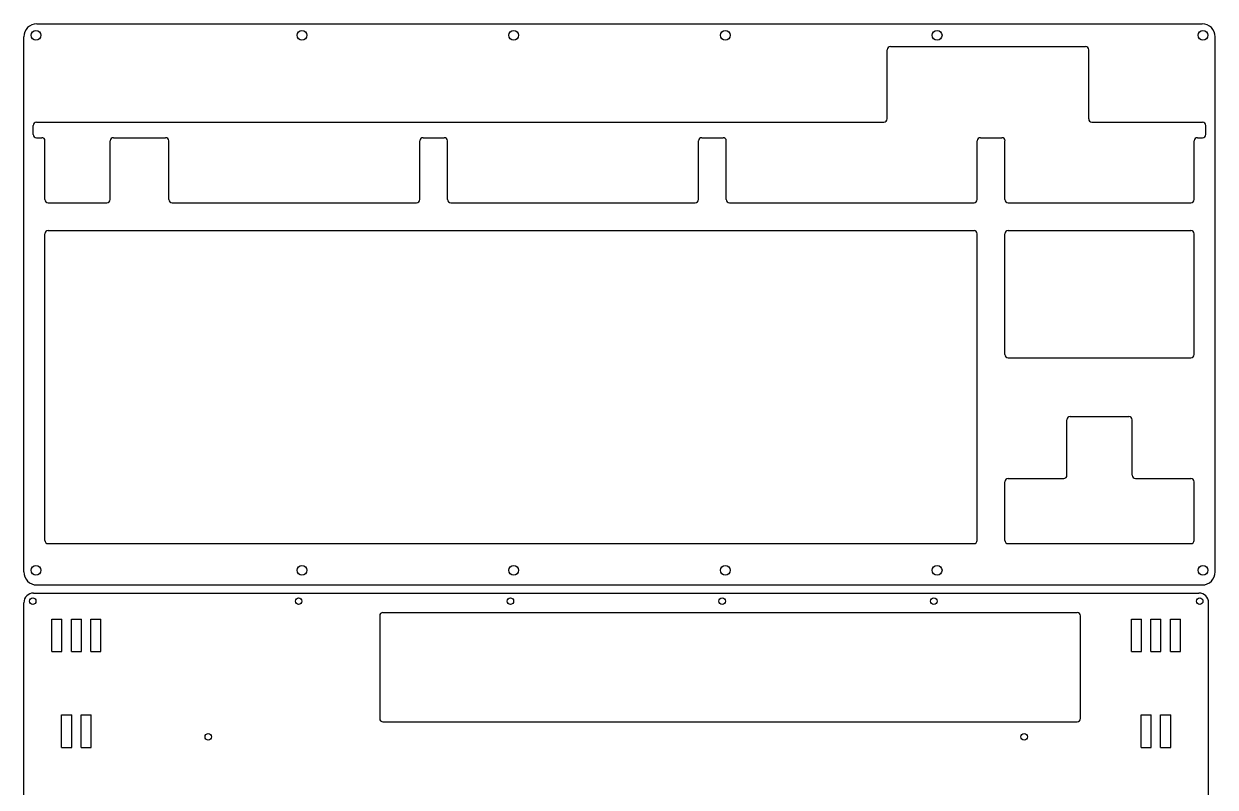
# Model space of a CAD drawing. Header units: millimetres. Extents: x -2194 to 1361, y -607 to 684.
# Drawn here: x 546 to 912.4, y 53.3 to 288 of the extents above; entities that cross this region are included whole.
import ezdxf

# ---------------------------------------------------------------- set-up
doc = ezdxf.new("R2010")
doc.units = ezdxf.units.MM
doc.layers.get('0').update_dxf_attribs({"lineweight": 25, "true_color": 0xffffff})
for name, color, linetype, lineweight, true_color in [('l2 2mm', 7, 'Continuous', 25, 0x000000), ('l3 2mm', 7, 'Continuous', 25, 0x000000), ('l4 1.5mm', 7, 'Continuous', 25, 0x000000), ('l7 bot half1 2mm', 7, 'Continuous', 25, 0x000000)]:
    doc.layers.add(name, color=color, linetype=linetype, lineweight=lineweight, true_color=true_color)

msp = doc.modelspace()

# ---------------------------------------------------------------- linework, layer by layer
for p, q in [((874.51, 257.78), (908.51, 257.78)), ((549.9, 253), (551.5, 253)), ((573.54, 253), (589.6, 253)), ((668.79, 253), (675.32, 253)), ((754.51, 253), (761.05, 253)), ((840.24, 253), (846.78, 253)), ((906.95, 253), (908.51, 253))]:
    msp.add_line(p, q)
for centre, start, end in [((812.52, 280), 90, 180), ((872.52, 280), 0, 90), ((549.9, 256.78), 90, 180), ((810.51, 258.78), 270, 0), ((874.51, 258.78), 180, 270), ((908.51, 256.78), 0, 90), ((549.9, 254), 180, 270), ((551.5, 252), 0, 90), ((573.54, 252), 90, 180), ((589.6, 252), 0, 90), ((668.79, 252), 90, 180), ((675.32, 252), 0, 90), ((754.51, 252), 90, 180), ((761.05, 252), 0, 90), ((840.24, 252), 90, 180), ((846.78, 252), 0, 90), ((906.95, 252), 90, 180), ((908.51, 254), 270, 0), ((553.5, 233.96), 180, 270), ((571.54, 233.96), 270, 0), ((591.6, 233.96), 180, 270), ((666.79, 233.96), 270, 0), ((677.32, 233.96), 180, 270), ((752.51, 233.96), 270, 0), ((763.05, 233.96), 180, 270), ((838.24, 233.96), 270, 0), ((848.77, 233.96), 180, 270), ((904.95, 233.96), 270, 0), ((553.5, 223.42), 90, 180), ((838.24, 223.42), 0, 90), ((848.77, 223.42), 90, 180), ((904.91, 223.42), 0, 90), ((848.77, 186.33), 180, 270), ((904.91, 186.33), 270, 0), ((867.83, 166.27), 90, 180), ((885.86, 166.27), 0, 90), ((848.77, 147.22), 90, 180), ((865.83, 149.22), 270, 0), ((887.87, 149.22), 180, 270), ((904.91, 147.22), 0, 90), ((553.5, 129.18), 180, 270), ((838.24, 129.18), 270, 0), ((848.77, 129.18), 180, 270), ((904.91, 129.18), 270, 0), ((656.45, 106), 90, 180), ((869.96, 106), 0, 90), ((656.45, 74.4), 180, 270), ((869.96, 74.4), 270, 0)]:
    msp.add_arc(centre, 1, start, end)
at = {"layer": 'l2 2mm'}
for p, q in [((548.9, 254), (548.9, 256.78)), ((549.9, 257.78), (810.51, 257.78)), ((909.51, 254), (909.51, 256.78)), ((572.54, 233.96), (572.54, 252)), ((667.79, 233.96), (667.79, 252)), ((753.51, 233.96), (753.51, 252)), ((905.95, 233.96), (905.95, 252)), ((591.6, 232.96), (666.79, 232.96)), ((848.77, 232.96), (904.95, 232.96)), ((546, -54.52), (546, 110)), ((549, 113), (907.41, 113)), ((910.41, -54.52), (910.41, 110))]:
    msp.add_line(p, q, dxfattribs=at)
msp.add_circle((908.65, 284.49), 1.51, dxfattribs=at)
for centre, start, end in [((549, 110), 90, 180), ((907.41, 110), 0, 90)]:
    msp.add_arc(centre, 3, start, end, dxfattribs=at)
at = {"layer": 'l3 2mm'}
for p, q in [((550, 288), (908.41, 288)), ((546, 119.48), (546, 284)), ((912.41, 119.48), (912.41, 284)), ((552.5, 233.96), (552.5, 252)), ((590.6, 233.96), (590.6, 252)), ((676.32, 233.96), (676.32, 252)), ((762.05, 233.96), (762.05, 252)), ((839.24, 233.96), (839.24, 252)), ((847.77, 233.96), (847.77, 252)), ((553.5, 232.96), (571.54, 232.96)), ((677.32, 232.96), (752.51, 232.96)), ((763.05, 232.96), (838.24, 232.96)), ((553.5, 224.42), (838.24, 224.42)), ((848.77, 224.42), (904.91, 224.42)), ((552.5, 129.18), (552.5, 223.42)), ((839.24, 129.18), (839.24, 223.42)), ((847.77, 186.33), (847.77, 223.42)), ((905.91, 186.33), (905.91, 223.42)), ((848.77, 185.33), (904.91, 185.33)), ((866.83, 149.22), (866.83, 166.27)), ((867.83, 167.27), (885.86, 167.27)), ((886.86, 149.22), (886.86, 166.27)), ((847.77, 129.18), (847.77, 147.22)), ((848.77, 148.22), (865.83, 148.22)), ((887.87, 148.22), (904.91, 148.22)), ((905.91, 129.18), (905.91, 147.22)), ((553.5, 128.18), (838.24, 128.18)), ((848.77, 128.18), (904.91, 128.18)), ((550, 115.48), (908.41, 115.48))]:
    msp.add_line(p, q, dxfattribs=at)
for centre in [(549.73, 284.49), (631.53, 284.49), (696.65, 284.49), (761.77, 284.49), (826.89, 284.49), (549.73, 119.98), (631.53, 119.98), (696.65, 119.98), (761.77, 119.98), (826.89, 119.98), (908.65, 119.98)]:
    msp.add_circle(centre, 1.51, dxfattribs=at)
for centre, start, end in [((550, 284), 90, 180), ((908.41, 284), 0, 90), ((550, 119.48), 180, 270), ((908.41, 119.48), 270, 360)]:
    msp.add_arc(centre, 4, start, end, dxfattribs=at)
at = {"layer": 'l4 1.5mm'}
for p, q in [((811.52, 258.78), (811.52, 280)), ((812.52, 281), (872.52, 281)), ((873.52, 258.78), (873.52, 280))]:
    msp.add_line(p, q, dxfattribs=at)
at = {"layer": 'l7 bot half1 2mm'}
for p, q in [((656.45, 107), (869.96, 107)), ((554.63, 95), (554.63, 105)), ((554.63, 105), (557.73, 105)), ((557.73, 95), (557.73, 105)), ((560.63, 95), (560.63, 105)), ((560.63, 105), (563.73, 105)), ((563.73, 95), (563.73, 105)), ((566.63, 95), (566.63, 105)), ((566.63, 105), (569.73, 105)), ((569.73, 95), (569.73, 105)), ((655.45, 106), (655.45, 74.4)), ((870.96, 74.4), (870.96, 106)), ((886.65, 95), (886.65, 105)), ((886.65, 105), (889.75, 105)), ((889.75, 95), (889.75, 105)), ((892.65, 95), (892.65, 105)), ((892.65, 105), (895.75, 105)), ((895.75, 95), (895.75, 105)), ((898.65, 95), (898.65, 105)), ((898.65, 105), (901.75, 105)), ((901.75, 95), (901.75, 105)), ((554.63, 95), (557.73, 95)), ((560.63, 95), (563.73, 95)), ((566.63, 95), (569.73, 95)), ((886.65, 95), (889.75, 95)), ((892.65, 95), (895.75, 95)), ((898.65, 95), (901.75, 95)), ((557.63, 65.5), (557.63, 75.5)), ((557.63, 75.5), (560.73, 75.5)), ((560.73, 65.5), (560.73, 75.5)), ((563.63, 65.5), (563.63, 75.5)), ((563.63, 75.5), (566.73, 75.5)), ((566.73, 65.5), (566.73, 75.5)), ((656.45, 73.4), (869.96, 73.4)), ((889.65, 65.5), (889.65, 75.5)), ((889.65, 75.5), (892.75, 75.5)), ((892.75, 65.5), (892.75, 75.5)), ((895.65, 65.5), (895.65, 75.5)), ((895.65, 75.5), (898.75, 75.5)), ((898.75, 65.5), (898.75, 75.5)), ((557.63, 65.5), (560.73, 65.5)), ((563.63, 65.5), (566.73, 65.5)), ((889.65, 65.5), (892.75, 65.5)), ((895.65, 65.5), (898.75, 65.5))]:
    msp.add_line(p, q, dxfattribs=at)
for centre in [(548.73, 110.49), (630.53, 110.49), (695.65, 110.49), (760.77, 110.49), (825.89, 110.49), (907.65, 110.49), (602.73, 68.78), (853.65, 68.78)]:
    msp.add_circle(centre, 1, dxfattribs=at)

doc.saveas('drawing.dxf')
